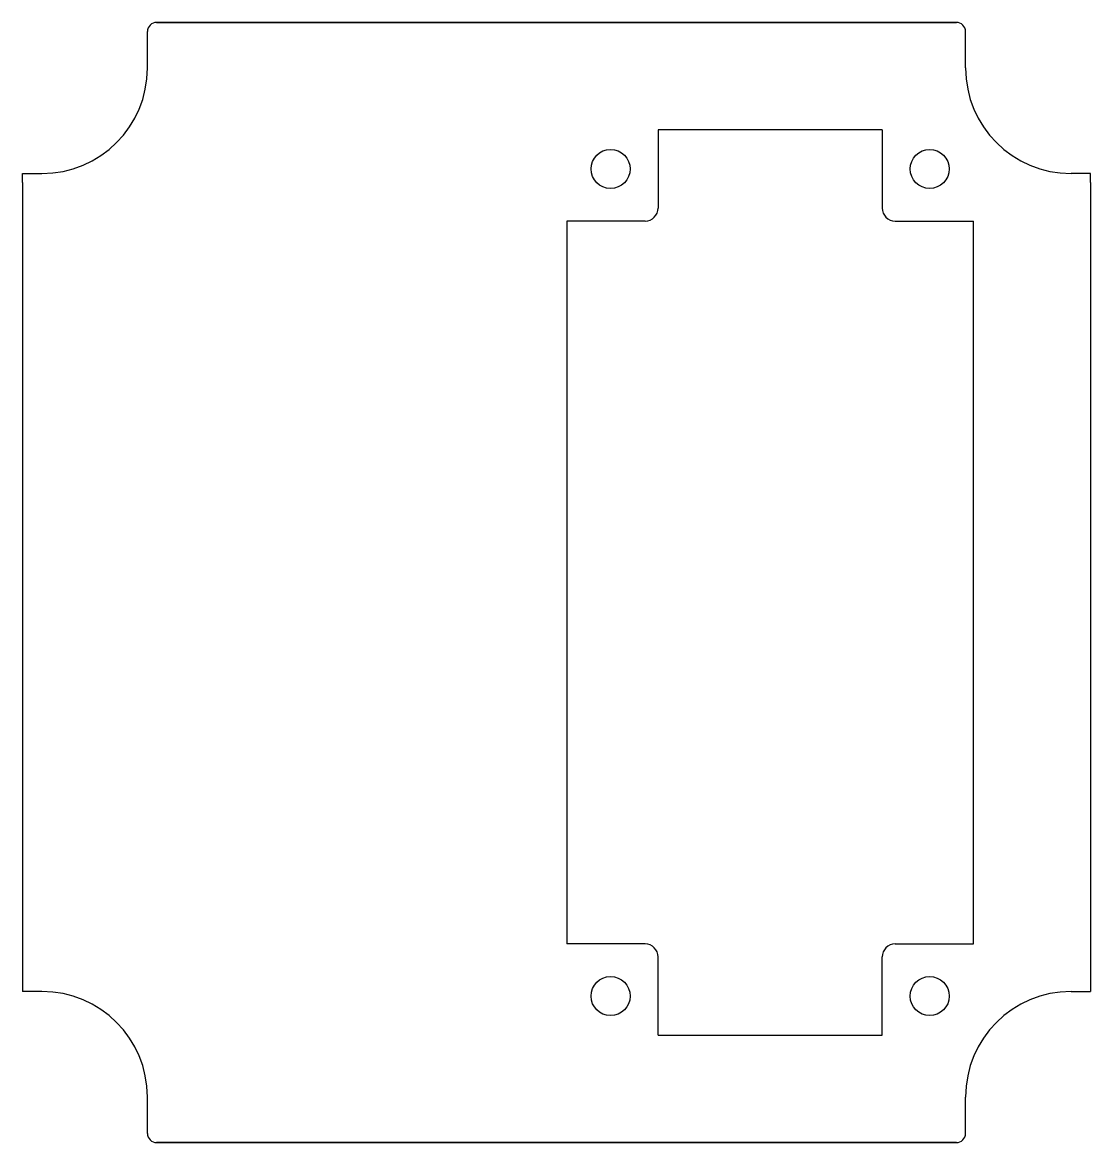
# Model space of a CAD drawing. Header units: millimetres. Extents: x -43.9 to 38.1, y -44.1 to 41.9.
import ezdxf

# ---------------------------------------------------------------- set-up
doc = ezdxf.new("R2010")
doc.units = ezdxf.units.MM
doc.header["$MEASUREMENT"] = 0

msp = doc.modelspace()

# ---------------------------------------------------------------- linework, layer by layer
for p, q in [((27.83, 41.949), (-33.57, 41.949)), ((-33.57, 41.949), (27.83, 41.949)), ((-34.27, 38.449), (-34.27, 41.249)), ((28.53, 38.449), (28.53, 41.249)), ((4.93, 33.699), (4.93, 27.699)), ((-43.87, 30.349), (-42.37, 30.349)), ((-43.87, 29.649), (-43.87, 30.349)), ((38.13, 30.349), (36.63, 30.349)), ((38.13, 29.649), (38.13, 30.349)), ((-43.87, 29.649), (-43.87, -31.751)), ((38.13, 29.649), (38.13, -31.751)), ((3.93, 26.699), (-2.07, 26.699)), ((3.93, -28.801), (-2.07, -28.801)), ((23.13, -28.801), (29.13, -28.801)), ((4.93, -35.801), (4.93, -29.801)), ((22.13, -35.801), (22.13, -29.801)), ((-43.87, -31.751), (-43.87, -32.451)), ((38.13, -31.751), (38.13, -32.451)), ((-42.37, -32.451), (-43.87, -32.451)), ((36.63, -32.451), (38.13, -32.451)), ((-34.27, -43.351), (-34.27, -40.551)), ((28.53, -43.351), (28.53, -40.551)), ((-33.57, -44.051), (27.83, -44.051)), ((27.83, -44.051), (-33.57, -44.051))]:
    msp.add_line(p, q)
for points in [[(22.13, 33.699), (4.93, 33.699)], [(-2.07, 26.699), (-2.07, -28.801)], [(29.13, -28.801), (29.13, 26.699)], [(4.93, -35.801), (22.13, -35.801)]]:
    msp.add_lwpolyline(points)
msp.add_lwpolyline([(22.13, 33.699), (22.13, 27.699, 0.414214), (23.13, 26.699), (29.13, 26.699)], format="xyb")
for centre in [(1.28, 30.699), (25.78, 30.699), (1.28, -32.801), (25.78, -32.801)]:
    msp.add_circle(centre, 1.5)
for centre, radius, start, end in [((-33.57, 41.249), 0.7, 90, 180), ((27.83, 41.249), 0.7, 0, 90), ((-42.37, 38.449), 8.1, 270, 360), ((36.63, 38.449), 8.1, 180, 270), ((3.93, 27.699), 1, -90, 0), ((3.93, -29.801), 1, 0, 90), ((23.13, -29.801), 1, 90, 180), ((-42.37, -40.551), 8.1, 0, 90), ((36.63, -40.551), 8.1, 90, 180), ((-33.57, -43.351), 0.7, 180, 270), ((27.83, -43.351), 0.7, 270, 360)]:
    msp.add_arc(centre, radius, start, end)

doc.saveas('drawing.dxf')
